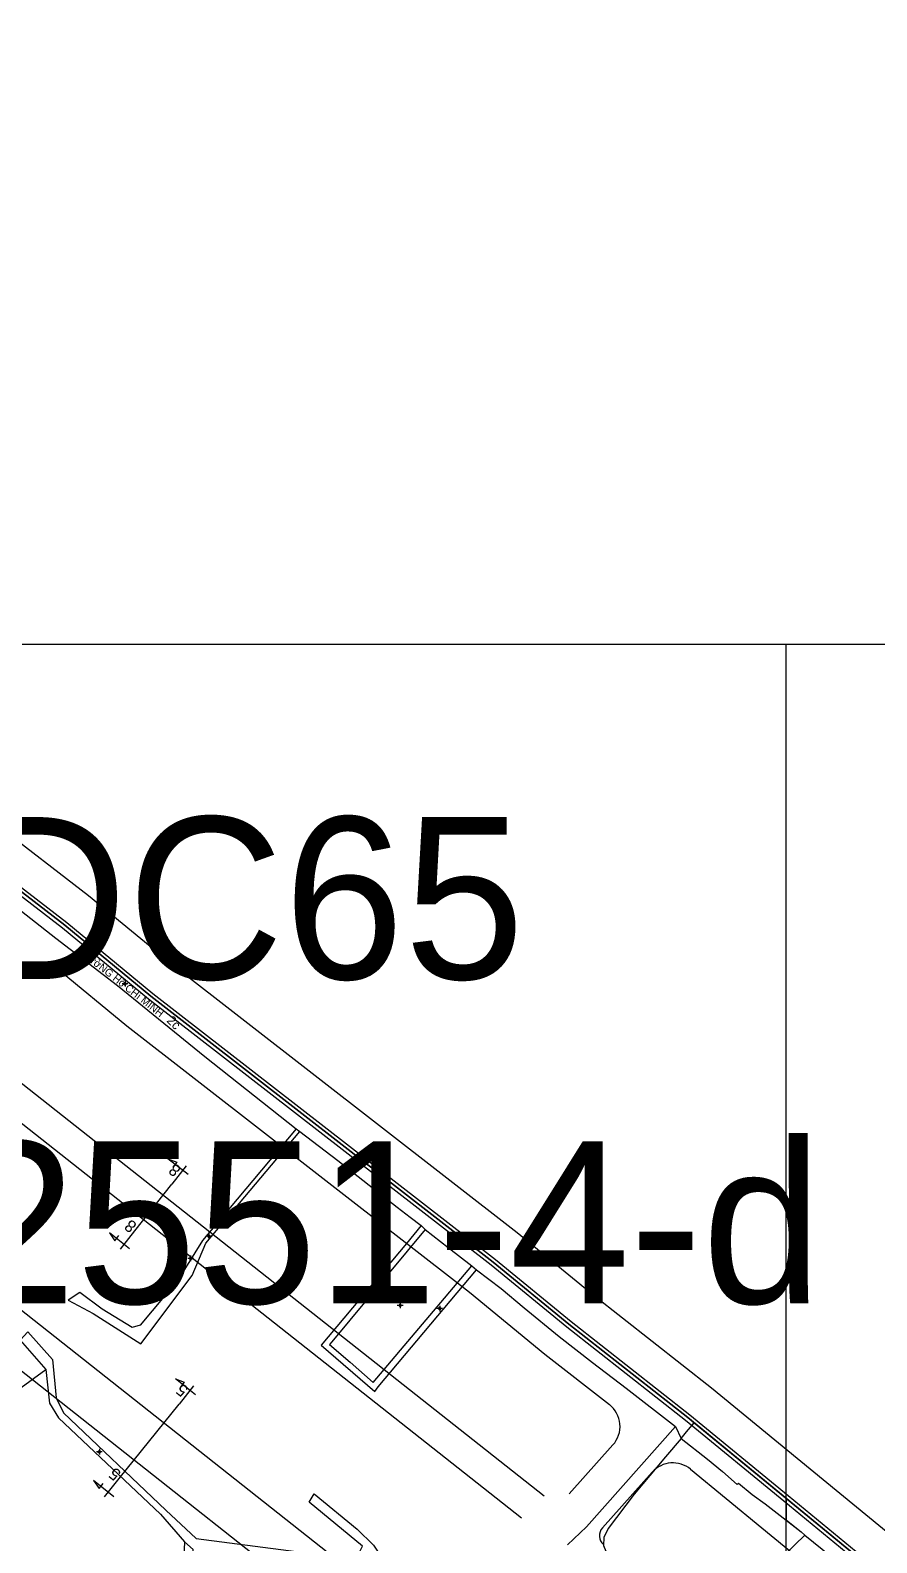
# Model space of a CAD drawing. Extents: x 548357 to 553070, y 1834500 to 1842500.
# Drawn here: x 551673 to 552039, y 1840112 to 1840765 of the extents above; entities that cross this region are included whole.
import ezdxf

# ---------------------------------------------------------------- set-up
doc = ezdxf.new("R2010")
doc.units = 0
for name, color, linetype in [('Level 10', 7, 'Continuous'), ('Level 11', 7, 'Continuous'), ('Level 13', 7, 'Continuous'), ('Level 30', 7, 'Continuous'), ('Level 4', 7, 'Continuous'), ('Level 52', 7, 'Continuous'), ('Level 55', 7, 'Continuous'), ('Level 61', 7, 'Continuous'), ('Level 62', 7, 'Continuous'), ('Level 7', 7, 'Continuous'), ('Level 8', 7, 'Continuous')]:
    doc.layers.add(name, color=color, linetype=linetype)

msp = doc.modelspace()

# ---------------------------------------------------------------- linework, layer by layer
at = {"layer": 'Level 10'}
for p, q in [((551788.15, 1840290.46), (551789.81, 1840289.3)), ((551842.19, 1840248.62), (551844, 1840246.94)), ((551864.22, 1840231.32), (551866.18, 1840229.59)), ((551668.86, 1840199.11), (551680, 1840186.38)), ((551952.17, 1840161.87), (551954.69, 1840156.66)), ((551739.91, 1840111.96), (551743.69, 1840108.59))]:
    msp.add_line(p, q, dxfattribs=at)
for points in [[(551469.42, 1840550.58), (551491.07, 1840533.55), (551570.46, 1840470.14), (551648.24, 1840409.17), (551688.16, 1840378.44), (551725.37, 1840347.81), (551873.45, 1840232.8), (551906.1, 1840206), (551957.49, 1840165.72), (551960.26, 1840163.44)], [(551619.6, 1840423.23), (551648.22, 1840401.04), (551653.81, 1840396.82), (551684.34, 1840372.82), (551710.92, 1840352.35), (551748.68, 1840321.66), (551788.15, 1840290.46)], [(551788.15, 1840290.46), (551747.67, 1840242.21), (551737.05, 1840225.1), (551720.78, 1840205.55), (551717.36, 1840204.62), (551704.34, 1840212.46), (551694.72, 1840219.73), (551689.69, 1840216.35), (551700.51, 1840210.71), (551721.05, 1840197.59), (551743.31, 1840227.02), (551749.17, 1840240.99), (551789.81, 1840289.3)], [(551789.81, 1840289.3), (551806.27, 1840276.78), (551821.82, 1840264.6), (551831.89, 1840256.55), (551837.47, 1840252.32), (551842.19, 1840248.62)], [(551842.19, 1840248.62), (551835.84, 1840240.88), (551799.09, 1840197.03), (551822.19, 1840176.92), (551823.63, 1840178.97), (551866.18, 1840229.59)], [(551844, 1840246.94), (551803.61, 1840198.48), (551802.64, 1840197.2), (551811.53, 1840189.64), (551821.52, 1840180.89), (551864.22, 1840231.32)], [(551844, 1840246.94), (551853.91, 1840239.23), (551864.22, 1840231.32)], [(551866.18, 1840229.59), (551876.82, 1840221.45), (551886.72, 1840213.14), (551901.95, 1840200.67), (551916.26, 1840189.42), (551930.91, 1840178.42), (551952.17, 1840161.87)], [(551668.86, 1840199.11), (551672.17, 1840202.78), (551682.88, 1840190.76), (551684.44, 1840174.14), (551687.69, 1840167.79), (551731.8, 1840125.61), (551744.91, 1840113.4), (551799.24, 1840106.36), (551814.23, 1840104.95)], [(551648.61, 1840148.94), (551655.46, 1840164.72), (551657.03, 1840172.75), (551663.99, 1840174.85), (551680, 1840186.38)], [(551680, 1840186.38), (551681.54, 1840171.93), (551685.51, 1840165.5), (551729.49, 1840123.86), (551739.91, 1840111.96)], [(551905.55, 1840110.62), (551913.71, 1840118.5), (551952.17, 1840161.87)], [(551954.69, 1840156.66), (551956.43, 1840158.78), (551957, 1840159.47), (551960.26, 1840163.44)], [(551960.26, 1840163.44), (552047.39, 1840091.88), (552142.89, 1840004.61), (552147.65, 1840000), (552194.41, 1839957.15), (552214.49, 1839936.53), (552223.97, 1839927.8), (552223.77, 1839927.01), (552223.82, 1839926.03), (552231.15, 1839908.7), (552231.73, 1839907.86), (552232.78, 1839907.31), (552233.86, 1839907.28), (552235.08, 1839907.6), (552236.15, 1839908.61), (552222.71, 1839882.13)], [(551954.69, 1840156.66), (551947.86, 1840148.65), (551934.37, 1840132.5), (551923.17, 1840117.78), (551921.21, 1840113.84), (551921.14, 1840110.37), (551922.75, 1840106.25), (551932.36, 1840098.82), (551932.91, 1840099.53), (551945.85, 1840087.25), (551951.81, 1840074.67), (551956.93, 1840066.3), (551973.79, 1840037.87)], [(551954.69, 1840156.66), (551966.02, 1840147.67), (551972.5, 1840142.34), (551978.92, 1840136.82), (551979.38, 1840137.26), (551985.33, 1840132.46), (551990.97, 1840128.35), (552006.58, 1840116.35), (552008.14, 1840114.82), (552026.15, 1840100.29), (552030.28, 1840097.03), (552038.47, 1840089.92)], [(551814.23, 1840104.95), (551816.85, 1840110.14), (551793.85, 1840129.1), (551795.97, 1840132.75), (551814.58, 1840117.4), (551821.7, 1840110.49), (551826.13, 1840103.95), (551826.32, 1840099.31), (551827.48, 1840095.31), (551828.23, 1840089.46), (551829.06, 1840089.3), (551827.54, 1840082.11), (551828.03, 1840082.02), (551827.9, 1840081.3), (551828.37, 1840078.97), (551829.58, 1840077.02), (551830.73, 1840076.12), (551835.62, 1840074.62), (551866.74, 1840065.99)], [(551739.91, 1840111.96), (551738, 1840070.45), (551740.36, 1840070.32), (551743.69, 1840108.59)]]:
    msp.add_lwpolyline(points, dxfattribs=at)
at = {"layer": 'Level 11'}
for p, q in [((551713.62, 1840353.2), (551712.99, 1840353.2)), ((551714.24, 1840353.83), (551713.62, 1840353.2)), ((551713.62, 1840353.2), (551714.24, 1840352.58)), ((551714.24, 1840354.45), (551714.24, 1840353.83)), ((551714.87, 1840353.2), (551714.24, 1840353.83)), ((551714.24, 1840352.58), (551714.87, 1840353.2)), ((551714.24, 1840352.58), (551714.24, 1840351.95)), ((551715.49, 1840353.2), (551714.87, 1840353.2)), ((551749.83, 1840244.03), (551749.21, 1840244.03)), ((551750.46, 1840244.65), (551749.83, 1840244.03)), ((551749.83, 1840244.03), (551750.46, 1840243.4)), ((551750.46, 1840245.28), (551750.46, 1840244.65)), ((551751.08, 1840244.03), (551750.46, 1840244.65)), ((551750.46, 1840243.4), (551751.08, 1840244.03)), ((551750.46, 1840243.4), (551750.46, 1840242.78)), ((551751.71, 1840244.03), (551751.08, 1840244.03)), ((551741.94, 1840234.48), (551741.32, 1840234.48)), ((551742.57, 1840235.1), (551741.94, 1840234.48)), ((551741.94, 1840234.48), (551742.57, 1840233.85)), ((551742.57, 1840235.73), (551742.57, 1840235.1)), ((551743.19, 1840234.48), (551742.57, 1840235.1)), ((551742.57, 1840233.85), (551743.19, 1840234.48)), ((551742.57, 1840233.85), (551742.57, 1840233.23)), ((551743.82, 1840234.48), (551743.19, 1840234.48)), ((551832.57, 1840214.16), (551831.94, 1840214.16)), ((551833.19, 1840214.79), (551832.57, 1840214.16)), ((551832.57, 1840214.16), (551833.19, 1840213.54)), ((551833.19, 1840215.41), (551833.19, 1840214.79)), ((551833.82, 1840214.16), (551833.19, 1840214.79)), ((551833.19, 1840213.54), (551833.82, 1840214.16)), ((551833.19, 1840213.54), (551833.19, 1840212.91)), ((551834.44, 1840214.16), (551833.82, 1840214.16)), ((551850.28, 1840213.4), (551849.65, 1840212.77)), ((551850.28, 1840214.02), (551850.28, 1840213.4)), ((551850.9, 1840212.77), (551850.28, 1840213.4)), ((551849.65, 1840212.77), (551849.03, 1840212.77)), ((551849.65, 1840212.77), (551850.28, 1840212.15)), ((551850.28, 1840212.15), (551850.9, 1840212.77)), ((551850.28, 1840212.15), (551850.28, 1840211.52)), ((551851.53, 1840212.77), (551850.9, 1840212.77)), ((551702.49, 1840150.93), (551701.87, 1840150.93)), ((551703.12, 1840151.55), (551702.49, 1840150.93)), ((551702.49, 1840150.93), (551703.12, 1840150.3)), ((551703.12, 1840152.18), (551703.12, 1840151.55)), ((551703.74, 1840150.93), (551703.12, 1840151.55)), ((551703.12, 1840150.3), (551703.74, 1840150.93)), ((551703.12, 1840150.3), (551703.12, 1840149.68)), ((551704.37, 1840150.93), (551703.74, 1840150.93))]:
    msp.add_line(p, q, dxfattribs=at)
for centre in [(551714.24, 1840353.2), (551750.46, 1840244.03), (551742.57, 1840234.48), (551833.19, 1840214.16), (551850.28, 1840212.77), (551703.12, 1840150.93)]:
    msp.add_circle(centre, 0.15, dxfattribs=at)
at = {"layer": 'Level 13'}
for points in [[(551741.51, 1840270.68), (551732.77, 1840277.57)], [(551732.77, 1840277.57), (551736.64, 1840276.06), (551734.89, 1840273.84)], [(551740.69, 1840274.54), (551734.42, 1840266.6)], [(551718.52, 1840246.44), (551734.42, 1840266.6)], [(551712.24, 1840238.5), (551718.52, 1840246.44)], [(551716.2, 1840238.6), (551707.46, 1840245.5)], [(551707.46, 1840245.5), (551709.83, 1840242.08), (551711.58, 1840244.31)], [(551744.68, 1840175.51), (551735.99, 1840182.48)], [(551735.99, 1840182.48), (551739.85, 1840180.94), (551738.08, 1840178.73)], [(551743.89, 1840179.39), (551737.56, 1840171.49)], [(551711.72, 1840139.28), (551737.56, 1840171.49)], [(551709.34, 1840131.45), (551700.66, 1840138.42)], [(551700.66, 1840138.42), (551703, 1840134.98), (551704.77, 1840137.19)], [(551705.39, 1840131.38), (551711.72, 1840139.28)]]:
    msp.add_lwpolyline(points, dxfattribs=at)
at = {"layer": 'Level 30'}
for p, q in [((551654.4, 1840321.99), (551895.37, 1840131.83)), ((551646.04, 1840311.39), (551885.56, 1840122.37)), ((551606.69, 1840261.53), (551840.93, 1840076.67)), ((551593.99, 1840245.44), (551830.47, 1840058.81)), ((551906.29, 1840132.77), (551925.16, 1840153.85)), ((551920.59, 1840118.01), (551942.16, 1840142.09))]:
    msp.add_line(p, q, dxfattribs=at)
for points in [[(551581.21, 1840482.68), (551658.36, 1840422.2), (551698.44, 1840391.35), (551735.68, 1840360.7), (551883.75, 1840245.69), (551916.43, 1840218.87), (551967.82, 1840178.59), (552010.47, 1840143.55), (552054.6, 1840107.31)], [(551570.11, 1840468.51), (551647.32, 1840407.99), (551687.23, 1840377.27), (551724.43, 1840346.64), (551872.51, 1840231.63), (551905.16, 1840204.83), (551956.55, 1840164.55), (551999.05, 1840129.64), (552043.17, 1840093.4)], [(551571.96, 1840470.87), (551649.16, 1840410.35), (551689.09, 1840379.61), (551726.31, 1840348.98), (551874.39, 1840233.97), (551907.04, 1840207.17), (551958.43, 1840166.89), (552000.95, 1840131.96), (552045.08, 1840095.72)], [(551684.6, 1840360), (551715.06, 1840334.92), (551863.15, 1840219.91), (551895.78, 1840193.13), (551923.63, 1840171.3)], [(551958.71, 1840143.36), (551989.53, 1840118.05), (552028.1, 1840086.37)]]:
    msp.add_lwpolyline(points, dxfattribs=at)
for centre, radius, start, end in [((551679.52, 1840353.82), 8, 50.53996, 141.72025), ((551916.22, 1840161.85), 12, 318.15126, 51.91029), ((551951.1, 1840134.09), 12, 50.59848, 138.15126), ((551924.31, 1840114.67), 5, 138.15126, 229.77261)]:
    msp.add_arc(centre, radius, start, end, dxfattribs=at)
at = {"layer": 'Level 52'}
for p, q in [((552000, 1840130.8), (552000, 1840124.98)), ((552000, 1840124.98), (552000, 1840123.91)), ((552000, 1840123.91), (552000, 1840121.41)), ((552000, 1840121.41), (552006.58, 1840116.35)), ((552006.58, 1840116.35), (552008.14, 1840114.82))]:
    msp.add_line(p, q, dxfattribs=at)
for points in [[(552008.14, 1840114.82), (551999.54, 1840106.5), (552002.46, 1840103.6)], [(552002.46, 1840103.6), (551999.54, 1840106.5), (552008.14, 1840114.82)]]:
    msp.add_lwpolyline(points, dxfattribs=at)
at = {"layer": 'Level 61'}
for p, q in [((548500, 1840500), (552500, 1840500)), ((552000, 1835000), (552000, 1840500))]:
    msp.add_line(p, q, dxfattribs=at)
at = {"layer": 'Level 8'}
msp.add_lwpolyline([(552047.39, 1840091.88), (551957.49, 1840165.72), (551906.1, 1840206), (551873.45, 1840232.8), (551725.37, 1840347.81), (551688.16, 1840378.44), (551648.24, 1840409.17), (551570.46, 1840470.14), (551491.07, 1840533.55), (551402.82, 1840602.97), (551331.64, 1840662.07), (551216.15, 1840756.13), (551170.99, 1840793.79), (551021.2, 1840915.07)], dxfattribs=at)

# ---------------------------------------------------------------- texts
at = {"layer": 'Level 13'}
for s, rotation, p in [('8', 141.72025, (551738.79, 1840273.4)), ('8', 141.72025, (551719.68, 1840249.19)), ('5', 141.2723, (551741.98, 1840178.26)), ('5', 141.2723, (551712.9, 1840142.01))]:
    msp.add_text(s, height=5.21, rotation=rotation, dxfattribs=at).set_placement(p)
at = {"layer": 'Level 4'}
msp.add_text('đườNG Hồ CHí MINH', height=3.242, rotation=321.71578, dxfattribs=at).set_placement((551696.12, 1840364.76))
at = {"layer": 'Level 55'}
msp.add_text('842551-4-d', height=70, dxfattribs=at).set_placement((551536.9, 1840215))
at = {"layer": 'Level 62'}
msp.add_text('DC65', height=70, dxfattribs=at).set_placement((551647.62, 1840355.22))
at = {"layer": 'Level 7'}
msp.add_text('2c', height=3.96, rotation=315.619, dxfattribs=at).set_placement((551731.98, 1840336.95))

doc.saveas('drawing.dxf')
